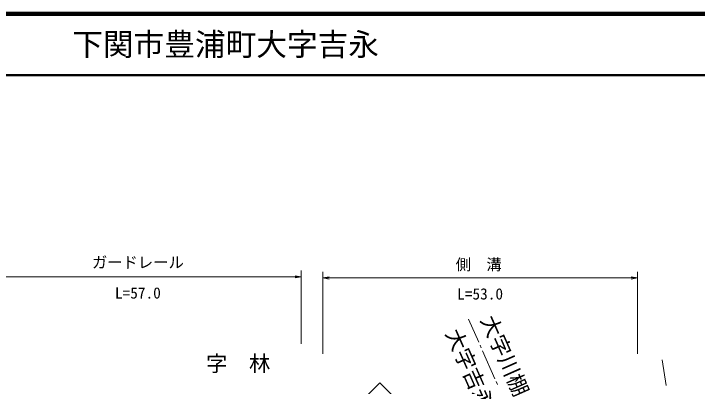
# Model space of a CAD drawing. Units: millimetres, scale not verified. Extents: x 40000 to 680000, y 20000 to 380000.
# Drawn here: x 395473 to 506930, y 319260 to 380000 of the extents above; entities that cross this region are included whole.
import ezdxf
from ezdxf.enums import TextEntityAlignment as Align

# ---------------------------------------------------------------- set-up
doc = ezdxf.new("R2010")
doc.units = ezdxf.units.MM
doc.header["$LTSCALE"] = 1000
for name, color, linetype, lineweight in [('M-BMK-HTXT', 7, 'Continuous', 13), ('M-STR-HTXT', 7, 'Continuous', 13), ('M-STR-STRC', 7, 'Continuous', 25), ('M-TTL', 2, 'Continuous', 140), ('M-TTL-LINE', 7, 'Continuous', 50)]:
    doc.layers.add(name, color=color, linetype=linetype, lineweight=lineweight)
doc.layers.add('M-TTL-TXT', color=7, linetype='Continuous')
doc.styles.add('ＭＳ ゴシック', font='')
doc.styles.get('ＭＳ ゴシック').set_extended_font_data('MS Gothic')

# ---------------------------------------------------------------- blocks, each defined once
blk = doc.blocks.new('open_arrow')
at = {"color": 0, "linetype": 'Continuous', "lineweight": -2}
blk.add_lwpolyline([(7.5, 1.25), (0, 0), (7.5, -1.25)], dxfattribs=at)

msp = doc.modelspace()

# ---------------------------------------------------------------- linework, layer by layer
at = {"layer": 'M-BMK-HTXT'}
for p, q in [((469638, 330208), (471310, 326433)), ((471513, 325976), (471716, 325519)), ((471918, 325062), (473944, 320490)), ((501177, 323569), (501870, 319402)), ((474146, 320033), (474349, 319576))]:
    msp.add_line(p, q, dxfattribs=at)
at = {"layer": 'M-STR-HTXT'}
for p, q in [((442345, 326175), (442345, 338129)), ((445888, 324569), (445888, 337918)), ((497157, 324569), (497157, 337918)), ((389363, 337129), (442345, 337129)), ((445888, 336918), (497157, 336918))]:
    msp.add_line(p, q, dxfattribs=at)
at = {"layer": 'M-STR-STRC'}
msp.add_lwpolyline([(455162, 307118), (461526, 313482), (455162, 319846), (448798, 313482)], close=True, dxfattribs=at)
at = {"layer": 'M-TTL'}
msp.add_line((680000, 380000), (40000, 380000), dxfattribs=at)
at = {"layer": 'M-TTL-LINE'}
msp.add_line((40000, 370000), (680000, 370000), dxfattribs=at)

# ---------------------------------------------------------------- block references
at = {"layer": 'M-STR-HTXT', "xscale": 133, "yscale": 133, "rotation": 180}
for p in [(442345, 337129), (497157, 336918)]:
    msp.add_blockref('open_arrow', p, dxfattribs=at)
at = {"layer": 'M-STR-HTXT', "xscale": 133, "yscale": 133}
msp.add_blockref('open_arrow', (445888, 336918), dxfattribs=at)

# ---------------------------------------------------------------- texts
at = {"layer": 'M-BMK-HTXT', "style": 'ＭＳ ゴシック'}
for s, p in [('大字川棚', (475554, 324266)), ('大字吉永', (469828, 322062))]:
    msp.add_text(s, height=2566, rotation=293.898, dxfattribs=at).set_placement(p, align=Align.MIDDLE_CENTER)
msp.add_text('字\u3000林', height=2566, dxfattribs=at).set_placement((432083, 322963), align=Align.MIDDLE_CENTER)
at = {"layer": 'M-STR-HTXT', "style": 'ＭＳ ゴシック'}
for s, p in [('ガードレール', (415722, 339464)), ('側\u3000溝', (471279, 339114))]:
    msp.add_text(s, height=1833, dxfattribs=at).set_placement(p, align=Align.MIDDLE_CENTER)
for s, p in [('L=57.0', (415722, 333012)), ('L=53.0', (471516, 332861))]:
    msp.add_text(s, height=1833, dxfattribs=at).set_placement(p, align=Align.BOTTOM_CENTER)
at = {"layer": 'M-TTL-TXT', "style": 'ＭＳ ゴシック'}
msp.add_text('下関市豊浦町大字吉永', height=3666, dxfattribs=at).set_placement((405024, 375000), align=Align.MIDDLE_LEFT)

doc.saveas('drawing.dxf')
